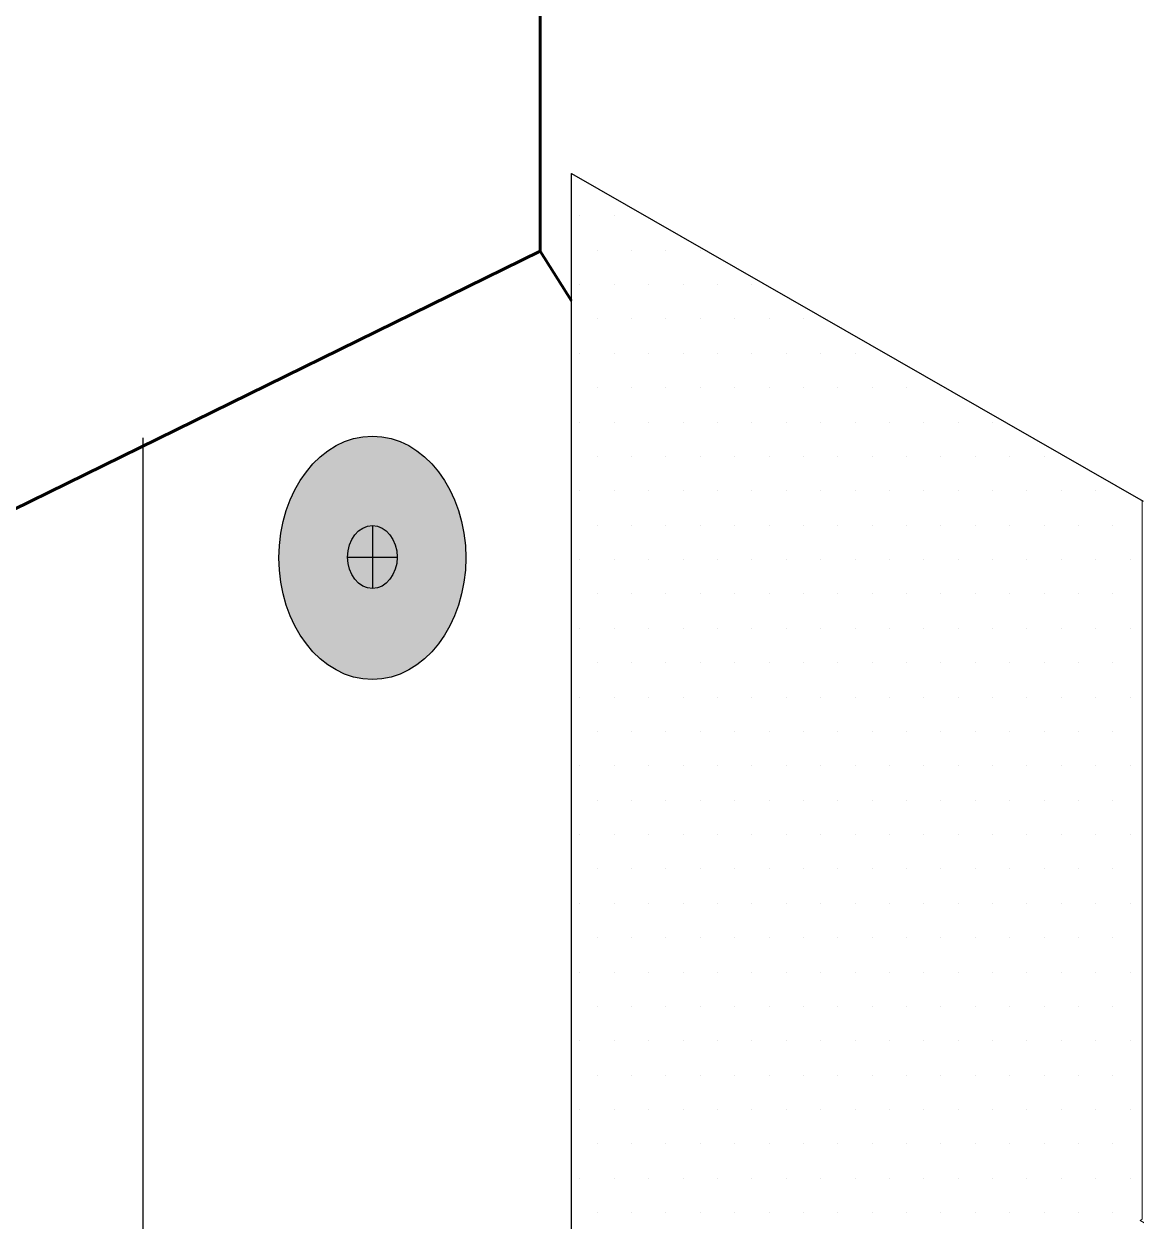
# Model space of a CAD drawing. Extents: x -1337 to 5791, y -3809 to 1769.
# Drawn here: x 628.83 to 672.48, y 1156.31 to 1203.33 of the extents above; entities that cross this region are included whole.
import ezdxf

# ---------------------------------------------------------------- set-up
doc = ezdxf.new("R2010")
doc.units = 0
doc.header["$MEASUREMENT"] = 0
for name, color, linetype, lineweight in [('.ATI-HATCH', 7, 'Continuous', 0), ('G-ANNO-TTLB', 7, 'Continuous', 0), ('TYVEK', 7, 'Continuous', 0), ('WALL SCRATCH', 7, 'Continuous', 0)]:
    doc.layers.add(name, color=color, linetype=linetype, lineweight=lineweight)

# ---------------------------------------------------------------- blocks, each defined once
blk = doc.blocks.new('Block_88')
at = {"layer": '.ATI-HATCH'}
blk.add_open_spline([(699.603, 1114.952), (699.603, 1114.952), (728.372, 1098.309), (728.372, 1098.309), (728.372, 1098.309), (754.437, 1083.231), (754.437, 1083.231), (763.042, 1078.253), (774.053, 1081.193), (779.031, 1089.798), (780.616, 1092.538), (781.45, 1095.647), (781.45, 1098.812), (781.45, 1098.812), (781.45, 1132.236), (781.45, 1132.236), (781.45, 1132.236), (755.39, 1147.158), (755.39, 1147.158), (755.39, 1147.158), (755.39, 1147.146), (755.39, 1147.146), (755.39, 1147.146), (755.39, 1108.468), (755.39, 1108.468), (755.39, 1108.468), (728.372, 1124.097), (728.372, 1124.097), (728.372, 1124.097), (672.633, 1156.342), (672.633, 1156.342), (672.633, 1156.342), (672.719, 1156.39), (672.719, 1156.39), (672.719, 1156.39), (672.719, 1184.608), (672.719, 1184.608), (672.719, 1184.608), (650.324, 1197.447), (650.324, 1197.447), (650.324, 1197.447), (650.324, 1153.841), (650.324, 1153.841), (650.324, 1147.416), (653.749, 1141.478), (659.311, 1138.26), (659.311, 1138.26), (699.603, 1114.952), (699.603, 1114.952)], degree=3, knots=[0, 0, 0, 0, 1, 1, 1, 2, 2, 2, 3, 3, 3, 4, 4, 4, 5, 5, 5, 6, 6, 6, 7, 7, 7, 8, 8, 8, 9, 9, 9, 10, 10, 10, 11, 11, 11, 12, 12, 12, 13, 13, 13, 14, 14, 14, 15, 15, 15, 16, 16, 16, 16], dxfattribs=at)
at = {"layer": '.ATI-HATCH', "color": 8, "lineweight": 0, "true_color": 0x808080}
for points in [[(650.645, 1195.793), (650.645, 1195.793), (650.645, 1195.793), (650.645, 1195.793)], [(651.995, 1195.793), (651.995, 1195.793), (651.995, 1195.793), (651.995, 1195.793)], [(651.32, 1194.443), (651.32, 1194.443), (651.32, 1194.443), (651.32, 1194.443)], [(652.67, 1194.443), (652.67, 1194.443), (652.67, 1194.443), (652.67, 1194.443)], [(654.02, 1194.443), (654.02, 1194.443), (654.02, 1194.443), (654.02, 1194.443)], [(655.37, 1194.443), (655.37, 1194.443), (655.37, 1194.443), (655.37, 1194.443)], [(650.645, 1193.093), (650.645, 1193.093), (650.645, 1193.093), (650.645, 1193.093)], [(651.995, 1193.093), (651.995, 1193.093), (651.995, 1193.093), (651.995, 1193.093)], [(653.345, 1193.093), (653.345, 1193.093), (653.345, 1193.093), (653.345, 1193.093)], [(654.695, 1193.093), (654.695, 1193.093), (654.695, 1193.093), (654.695, 1193.093)], [(656.045, 1193.093), (656.045, 1193.093), (656.045, 1193.093), (656.045, 1193.093)], [(657.395, 1193.093), (657.395, 1193.093), (657.395, 1193.093), (657.395, 1193.093)], [(651.32, 1191.743), (651.32, 1191.743), (651.32, 1191.743), (651.32, 1191.743)], [(652.67, 1191.743), (652.67, 1191.743), (652.67, 1191.743), (652.67, 1191.743)], [(654.02, 1191.743), (654.02, 1191.743), (654.02, 1191.743), (654.02, 1191.743)], [(655.37, 1191.743), (655.37, 1191.743), (655.37, 1191.743), (655.37, 1191.743)], [(656.72, 1191.743), (656.72, 1191.743), (656.72, 1191.743), (656.72, 1191.743)], [(658.07, 1191.743), (658.07, 1191.743), (658.07, 1191.743), (658.07, 1191.743)], [(659.42, 1191.743), (659.42, 1191.743), (659.42, 1191.743), (659.42, 1191.743)], [(650.645, 1190.393), (650.645, 1190.393), (650.645, 1190.393), (650.645, 1190.393)], [(651.995, 1190.393), (651.995, 1190.393), (651.995, 1190.393), (651.995, 1190.393)], [(653.345, 1190.393), (653.345, 1190.393), (653.345, 1190.393), (653.345, 1190.393)], [(654.695, 1190.393), (654.695, 1190.393), (654.695, 1190.393), (654.695, 1190.393)], [(656.045, 1190.393), (656.045, 1190.393), (656.045, 1190.393), (656.045, 1190.393)], [(657.395, 1190.393), (657.395, 1190.393), (657.395, 1190.393), (657.395, 1190.393)], [(658.745, 1190.393), (658.745, 1190.393), (658.745, 1190.393), (658.745, 1190.393)], [(660.095, 1190.393), (660.095, 1190.393), (660.095, 1190.393), (660.095, 1190.393)], [(661.445, 1190.393), (661.445, 1190.393), (661.445, 1190.393), (661.445, 1190.393)], [(651.32, 1189.043), (651.32, 1189.043), (651.32, 1189.043), (651.32, 1189.043)], [(652.67, 1189.043), (652.67, 1189.043), (652.67, 1189.043), (652.67, 1189.043)], [(654.02, 1189.043), (654.02, 1189.043), (654.02, 1189.043), (654.02, 1189.043)], [(655.37, 1189.043), (655.37, 1189.043), (655.37, 1189.043), (655.37, 1189.043)], [(656.72, 1189.043), (656.72, 1189.043), (656.72, 1189.043), (656.72, 1189.043)], [(658.07, 1189.043), (658.07, 1189.043), (658.07, 1189.043), (658.07, 1189.043)], [(659.42, 1189.043), (659.42, 1189.043), (659.42, 1189.043), (659.42, 1189.043)], [(660.77, 1189.043), (660.77, 1189.043), (660.77, 1189.043), (660.77, 1189.043)], [(662.12, 1189.043), (662.12, 1189.043), (662.12, 1189.043), (662.12, 1189.043)], [(663.47, 1189.043), (663.47, 1189.043), (663.47, 1189.043), (663.47, 1189.043)], [(664.82, 1189.043), (664.82, 1189.043), (664.82, 1189.043), (664.82, 1189.043)], [(650.645, 1187.693), (650.645, 1187.693), (650.645, 1187.693), (650.645, 1187.693)], [(651.995, 1187.693), (651.995, 1187.693), (651.995, 1187.693), (651.995, 1187.693)], [(653.345, 1187.693), (653.345, 1187.693), (653.345, 1187.693), (653.345, 1187.693)], [(654.695, 1187.693), (654.695, 1187.693), (654.695, 1187.693), (654.695, 1187.693)], [(656.045, 1187.693), (656.045, 1187.693), (656.045, 1187.693), (656.045, 1187.693)], [(657.395, 1187.693), (657.395, 1187.693), (657.395, 1187.693), (657.395, 1187.693)], [(658.745, 1187.693), (658.745, 1187.693), (658.745, 1187.693), (658.745, 1187.693)], [(660.095, 1187.693), (660.095, 1187.693), (660.095, 1187.693), (660.095, 1187.693)], [(661.445, 1187.693), (661.445, 1187.693), (661.445, 1187.693), (661.445, 1187.693)], [(662.795, 1187.693), (662.795, 1187.693), (662.795, 1187.693), (662.795, 1187.693)], [(664.145, 1187.693), (664.145, 1187.693), (664.145, 1187.693), (664.145, 1187.693)], [(665.495, 1187.693), (665.495, 1187.693), (665.495, 1187.693), (665.495, 1187.693)], [(666.845, 1187.693), (666.845, 1187.693), (666.845, 1187.693), (666.845, 1187.693)], [(651.32, 1186.343), (651.32, 1186.343), (651.32, 1186.343), (651.32, 1186.343)], [(652.67, 1186.343), (652.67, 1186.343), (652.67, 1186.343), (652.67, 1186.343)], [(654.02, 1186.343), (654.02, 1186.343), (654.02, 1186.343), (654.02, 1186.343)], [(655.37, 1186.343), (655.37, 1186.343), (655.37, 1186.343), (655.37, 1186.343)], [(656.72, 1186.343), (656.72, 1186.343), (656.72, 1186.343), (656.72, 1186.343)], [(658.07, 1186.343), (658.07, 1186.343), (658.07, 1186.343), (658.07, 1186.343)], [(659.42, 1186.343), (659.42, 1186.343), (659.42, 1186.343), (659.42, 1186.343)], [(660.77, 1186.343), (660.77, 1186.343), (660.77, 1186.343), (660.77, 1186.343)], [(662.12, 1186.343), (662.12, 1186.343), (662.12, 1186.343), (662.12, 1186.343)], [(663.47, 1186.343), (663.47, 1186.343), (663.47, 1186.343), (663.47, 1186.343)], [(664.82, 1186.343), (664.82, 1186.343), (664.82, 1186.343), (664.82, 1186.343)], [(666.17, 1186.343), (666.17, 1186.343), (666.17, 1186.343), (666.17, 1186.343)], [(667.52, 1186.343), (667.52, 1186.343), (667.52, 1186.343), (667.52, 1186.343)], [(668.87, 1186.343), (668.87, 1186.343), (668.87, 1186.343), (668.87, 1186.343)], [(650.645, 1184.993), (650.645, 1184.993), (650.645, 1184.993), (650.645, 1184.993)], [(651.995, 1184.993), (651.995, 1184.993), (651.995, 1184.993), (651.995, 1184.993)], [(653.345, 1184.993), (653.345, 1184.993), (653.345, 1184.993), (653.345, 1184.993)], [(654.695, 1184.993), (654.695, 1184.993), (654.695, 1184.993), (654.695, 1184.993)], [(656.045, 1184.993), (656.045, 1184.993), (656.045, 1184.993), (656.045, 1184.993)], [(657.395, 1184.993), (657.395, 1184.993), (657.395, 1184.993), (657.395, 1184.993)], [(658.745, 1184.993), (658.745, 1184.993), (658.745, 1184.993), (658.745, 1184.993)], [(660.095, 1184.993), (660.095, 1184.993), (660.095, 1184.993), (660.095, 1184.993)], [(661.445, 1184.993), (661.445, 1184.993), (661.445, 1184.993), (661.445, 1184.993)], [(662.795, 1184.993), (662.795, 1184.993), (662.795, 1184.993), (662.795, 1184.993)], [(664.145, 1184.993), (664.145, 1184.993), (664.145, 1184.993), (664.145, 1184.993)], [(665.495, 1184.993), (665.495, 1184.993), (665.495, 1184.993), (665.495, 1184.993)], [(666.845, 1184.993), (666.845, 1184.993), (666.845, 1184.993), (666.845, 1184.993)], [(668.195, 1184.993), (668.195, 1184.993), (668.195, 1184.993), (668.195, 1184.993)], [(669.545, 1184.993), (669.545, 1184.993), (669.545, 1184.993), (669.545, 1184.993)], [(670.895, 1184.993), (670.895, 1184.993), (670.895, 1184.993), (670.895, 1184.993)], [(651.32, 1183.643), (651.32, 1183.643), (651.32, 1183.643), (651.32, 1183.643)], [(652.67, 1183.643), (652.67, 1183.643), (652.67, 1183.643), (652.67, 1183.643)], [(654.02, 1183.643), (654.02, 1183.643), (654.02, 1183.643), (654.02, 1183.643)], [(655.37, 1183.643), (655.37, 1183.643), (655.37, 1183.643), (655.37, 1183.643)], [(656.72, 1183.643), (656.72, 1183.643), (656.72, 1183.643), (656.72, 1183.643)], [(658.07, 1183.643), (658.07, 1183.643), (658.07, 1183.643), (658.07, 1183.643)], [(659.42, 1183.643), (659.42, 1183.643), (659.42, 1183.643), (659.42, 1183.643)], [(660.77, 1183.643), (660.77, 1183.643), (660.77, 1183.643), (660.77, 1183.643)], [(662.12, 1183.643), (662.12, 1183.643), (662.12, 1183.643), (662.12, 1183.643)], [(663.47, 1183.643), (663.47, 1183.643), (663.47, 1183.643), (663.47, 1183.643)], [(664.82, 1183.643), (664.82, 1183.643), (664.82, 1183.643), (664.82, 1183.643)], [(666.17, 1183.643), (666.17, 1183.643), (666.17, 1183.643), (666.17, 1183.643)], [(667.52, 1183.643), (667.52, 1183.643), (667.52, 1183.643), (667.52, 1183.643)], [(668.87, 1183.643), (668.87, 1183.643), (668.87, 1183.643), (668.87, 1183.643)], [(670.22, 1183.643), (670.22, 1183.643), (670.22, 1183.643), (670.22, 1183.643)], [(671.57, 1183.643), (671.57, 1183.643), (671.57, 1183.643), (671.57, 1183.643)], [(650.645, 1182.293), (650.645, 1182.293), (650.645, 1182.293), (650.645, 1182.293)], [(651.995, 1182.293), (651.995, 1182.293), (651.995, 1182.293), (651.995, 1182.293)], [(653.345, 1182.293), (653.345, 1182.293), (653.345, 1182.293), (653.345, 1182.293)], [(654.695, 1182.293), (654.695, 1182.293), (654.695, 1182.293), (654.695, 1182.293)], [(656.045, 1182.293), (656.045, 1182.293), (656.045, 1182.293), (656.045, 1182.293)], [(657.395, 1182.293), (657.395, 1182.293), (657.395, 1182.293), (657.395, 1182.293)], [(658.745, 1182.293), (658.745, 1182.293), (658.745, 1182.293), (658.745, 1182.293)], [(660.095, 1182.293), (660.095, 1182.293), (660.095, 1182.293), (660.095, 1182.293)], [(661.445, 1182.293), (661.445, 1182.293), (661.445, 1182.293), (661.445, 1182.293)], [(662.795, 1182.293), (662.795, 1182.293), (662.795, 1182.293), (662.795, 1182.293)], [(664.145, 1182.293), (664.145, 1182.293), (664.145, 1182.293), (664.145, 1182.293)], [(665.495, 1182.293), (665.495, 1182.293), (665.495, 1182.293), (665.495, 1182.293)], [(666.845, 1182.293), (666.845, 1182.293), (666.845, 1182.293), (666.845, 1182.293)], [(668.195, 1182.293), (668.195, 1182.293), (668.195, 1182.293), (668.195, 1182.293)], [(669.545, 1182.293), (669.545, 1182.293), (669.545, 1182.293), (669.545, 1182.293)], [(670.895, 1182.293), (670.895, 1182.293), (670.895, 1182.293), (670.895, 1182.293)], [(672.245, 1182.293), (672.245, 1182.293), (672.245, 1182.293), (672.245, 1182.293)], [(651.32, 1180.943), (651.32, 1180.943), (651.32, 1180.943), (651.32, 1180.943)], [(652.67, 1180.943), (652.67, 1180.943), (652.67, 1180.943), (652.67, 1180.943)], [(654.02, 1180.943), (654.02, 1180.943), (654.02, 1180.943), (654.02, 1180.943)], [(655.37, 1180.943), (655.37, 1180.943), (655.37, 1180.943), (655.37, 1180.943)], [(656.72, 1180.943), (656.72, 1180.943), (656.72, 1180.943), (656.72, 1180.943)], [(658.07, 1180.943), (658.07, 1180.943), (658.07, 1180.943), (658.07, 1180.943)], [(659.42, 1180.943), (659.42, 1180.943), (659.42, 1180.943), (659.42, 1180.943)], [(660.77, 1180.943), (660.77, 1180.943), (660.77, 1180.943), (660.77, 1180.943)], [(662.12, 1180.943), (662.12, 1180.943), (662.12, 1180.943), (662.12, 1180.943)], [(663.47, 1180.943), (663.47, 1180.943), (663.47, 1180.943), (663.47, 1180.943)], [(664.82, 1180.943), (664.82, 1180.943), (664.82, 1180.943), (664.82, 1180.943)], [(666.17, 1180.943), (666.17, 1180.943), (666.17, 1180.943), (666.17, 1180.943)], [(667.52, 1180.943), (667.52, 1180.943), (667.52, 1180.943), (667.52, 1180.943)], [(668.87, 1180.943), (668.87, 1180.943), (668.87, 1180.943), (668.87, 1180.943)], [(670.22, 1180.943), (670.22, 1180.943), (670.22, 1180.943), (670.22, 1180.943)], [(671.57, 1180.943), (671.57, 1180.943), (671.57, 1180.943), (671.57, 1180.943)], [(650.645, 1179.593), (650.645, 1179.593), (650.645, 1179.593), (650.645, 1179.593)], [(651.995, 1179.593), (651.995, 1179.593), (651.995, 1179.593), (651.995, 1179.593)], [(653.345, 1179.593), (653.345, 1179.593), (653.345, 1179.593), (653.345, 1179.593)], [(654.695, 1179.593), (654.695, 1179.593), (654.695, 1179.593), (654.695, 1179.593)], [(656.045, 1179.593), (656.045, 1179.593), (656.045, 1179.593), (656.045, 1179.593)], [(657.395, 1179.593), (657.395, 1179.593), (657.395, 1179.593), (657.395, 1179.593)], [(658.745, 1179.593), (658.745, 1179.593), (658.745, 1179.593), (658.745, 1179.593)], [(660.095, 1179.593), (660.095, 1179.593), (660.095, 1179.593), (660.095, 1179.593)], [(661.445, 1179.593), (661.445, 1179.593), (661.445, 1179.593), (661.445, 1179.593)], [(662.795, 1179.593), (662.795, 1179.593), (662.795, 1179.593), (662.795, 1179.593)], [(664.145, 1179.593), (664.145, 1179.593), (664.145, 1179.593), (664.145, 1179.593)], [(665.495, 1179.593), (665.495, 1179.593), (665.495, 1179.593), (665.495, 1179.593)], [(666.845, 1179.593), (666.845, 1179.593), (666.845, 1179.593), (666.845, 1179.593)], [(668.195, 1179.593), (668.195, 1179.593), (668.195, 1179.593), (668.195, 1179.593)], [(669.545, 1179.593), (669.545, 1179.593), (669.545, 1179.593), (669.545, 1179.593)], [(670.895, 1179.593), (670.895, 1179.593), (670.895, 1179.593), (670.895, 1179.593)], [(672.245, 1179.593), (672.245, 1179.593), (672.245, 1179.593), (672.245, 1179.593)], [(651.32, 1178.243), (651.32, 1178.243), (651.32, 1178.243), (651.32, 1178.243)], [(652.67, 1178.243), (652.67, 1178.243), (652.67, 1178.243), (652.67, 1178.243)], [(654.02, 1178.243), (654.02, 1178.243), (654.02, 1178.243), (654.02, 1178.243)], [(655.37, 1178.243), (655.37, 1178.243), (655.37, 1178.243), (655.37, 1178.243)], [(656.72, 1178.243), (656.72, 1178.243), (656.72, 1178.243), (656.72, 1178.243)], [(658.07, 1178.243), (658.07, 1178.243), (658.07, 1178.243), (658.07, 1178.243)], [(659.42, 1178.243), (659.42, 1178.243), (659.42, 1178.243), (659.42, 1178.243)], [(660.77, 1178.243), (660.77, 1178.243), (660.77, 1178.243), (660.77, 1178.243)], [(662.12, 1178.243), (662.12, 1178.243), (662.12, 1178.243), (662.12, 1178.243)], [(663.47, 1178.243), (663.47, 1178.243), (663.47, 1178.243), (663.47, 1178.243)], [(664.82, 1178.243), (664.82, 1178.243), (664.82, 1178.243), (664.82, 1178.243)], [(666.17, 1178.243), (666.17, 1178.243), (666.17, 1178.243), (666.17, 1178.243)], [(667.52, 1178.243), (667.52, 1178.243), (667.52, 1178.243), (667.52, 1178.243)], [(668.87, 1178.243), (668.87, 1178.243), (668.87, 1178.243), (668.87, 1178.243)], [(670.22, 1178.243), (670.22, 1178.243), (670.22, 1178.243), (670.22, 1178.243)], [(671.57, 1178.243), (671.57, 1178.243), (671.57, 1178.243), (671.57, 1178.243)], [(650.645, 1176.893), (650.645, 1176.893), (650.645, 1176.893), (650.645, 1176.893)], [(651.995, 1176.893), (651.995, 1176.893), (651.995, 1176.893), (651.995, 1176.893)], [(653.345, 1176.893), (653.345, 1176.893), (653.345, 1176.893), (653.345, 1176.893)], [(654.695, 1176.893), (654.695, 1176.893), (654.695, 1176.893), (654.695, 1176.893)], [(656.045, 1176.893), (656.045, 1176.893), (656.045, 1176.893), (656.045, 1176.893)], [(657.395, 1176.893), (657.395, 1176.893), (657.395, 1176.893), (657.395, 1176.893)], [(658.745, 1176.893), (658.745, 1176.893), (658.745, 1176.893), (658.745, 1176.893)], [(660.095, 1176.893), (660.095, 1176.893), (660.095, 1176.893), (660.095, 1176.893)], [(661.445, 1176.893), (661.445, 1176.893), (661.445, 1176.893), (661.445, 1176.893)], [(662.795, 1176.893), (662.795, 1176.893), (662.795, 1176.893), (662.795, 1176.893)], [(664.145, 1176.893), (664.145, 1176.893), (664.145, 1176.893), (664.145, 1176.893)], [(665.495, 1176.893), (665.495, 1176.893), (665.495, 1176.893), (665.495, 1176.893)], [(666.845, 1176.893), (666.845, 1176.893), (666.845, 1176.893), (666.845, 1176.893)], [(668.195, 1176.893), (668.195, 1176.893), (668.195, 1176.893), (668.195, 1176.893)], [(669.545, 1176.893), (669.545, 1176.893), (669.545, 1176.893), (669.545, 1176.893)], [(670.895, 1176.893), (670.895, 1176.893), (670.895, 1176.893), (670.895, 1176.893)], [(672.245, 1176.893), (672.245, 1176.893), (672.245, 1176.893), (672.245, 1176.893)], [(651.32, 1175.543), (651.32, 1175.543), (651.32, 1175.543), (651.32, 1175.543)], [(652.67, 1175.543), (652.67, 1175.543), (652.67, 1175.543), (652.67, 1175.543)], [(654.02, 1175.543), (654.02, 1175.543), (654.02, 1175.543), (654.02, 1175.543)], [(655.37, 1175.543), (655.37, 1175.543), (655.37, 1175.543), (655.37, 1175.543)], [(656.72, 1175.543), (656.72, 1175.543), (656.72, 1175.543), (656.72, 1175.543)], [(658.07, 1175.543), (658.07, 1175.543), (658.07, 1175.543), (658.07, 1175.543)], [(659.42, 1175.543), (659.42, 1175.543), (659.42, 1175.543), (659.42, 1175.543)], [(660.77, 1175.543), (660.77, 1175.543), (660.77, 1175.543), (660.77, 1175.543)], [(662.12, 1175.543), (662.12, 1175.543), (662.12, 1175.543), (662.12, 1175.543)], [(663.47, 1175.543), (663.47, 1175.543), (663.47, 1175.543), (663.47, 1175.543)], [(664.82, 1175.543), (664.82, 1175.543), (664.82, 1175.543), (664.82, 1175.543)], [(666.17, 1175.543), (666.17, 1175.543), (666.17, 1175.543), (666.17, 1175.543)], [(667.52, 1175.543), (667.52, 1175.543), (667.52, 1175.543), (667.52, 1175.543)], [(668.87, 1175.543), (668.87, 1175.543), (668.87, 1175.543), (668.87, 1175.543)], [(670.22, 1175.543), (670.22, 1175.543), (670.22, 1175.543), (670.22, 1175.543)], [(671.57, 1175.543), (671.57, 1175.543), (671.57, 1175.543), (671.57, 1175.543)], [(650.645, 1174.193), (650.645, 1174.193), (650.645, 1174.193), (650.645, 1174.193)], [(651.995, 1174.193), (651.995, 1174.193), (651.995, 1174.193), (651.995, 1174.193)], [(653.345, 1174.193), (653.345, 1174.193), (653.345, 1174.193), (653.345, 1174.193)], [(654.695, 1174.193), (654.695, 1174.193), (654.695, 1174.193), (654.695, 1174.193)], [(656.045, 1174.193), (656.045, 1174.193), (656.045, 1174.193), (656.045, 1174.193)], [(657.395, 1174.193), (657.395, 1174.193), (657.395, 1174.193), (657.395, 1174.193)], [(658.745, 1174.193), (658.745, 1174.193), (658.745, 1174.193), (658.745, 1174.193)], [(660.095, 1174.193), (660.095, 1174.193), (660.095, 1174.193), (660.095, 1174.193)], [(661.445, 1174.193), (661.445, 1174.193), (661.445, 1174.193), (661.445, 1174.193)], [(662.795, 1174.193), (662.795, 1174.193), (662.795, 1174.193), (662.795, 1174.193)], [(664.145, 1174.193), (664.145, 1174.193), (664.145, 1174.193), (664.145, 1174.193)], [(665.495, 1174.193), (665.495, 1174.193), (665.495, 1174.193), (665.495, 1174.193)], [(666.845, 1174.193), (666.845, 1174.193), (666.845, 1174.193), (666.845, 1174.193)], [(668.195, 1174.193), (668.195, 1174.193), (668.195, 1174.193), (668.195, 1174.193)], [(669.545, 1174.193), (669.545, 1174.193), (669.545, 1174.193), (669.545, 1174.193)], [(670.895, 1174.193), (670.895, 1174.193), (670.895, 1174.193), (670.895, 1174.193)], [(672.245, 1174.193), (672.245, 1174.193), (672.245, 1174.193), (672.245, 1174.193)], [(651.32, 1172.843), (651.32, 1172.843), (651.32, 1172.843), (651.32, 1172.843)], [(652.67, 1172.843), (652.67, 1172.843), (652.67, 1172.843), (652.67, 1172.843)], [(654.02, 1172.843), (654.02, 1172.843), (654.02, 1172.843), (654.02, 1172.843)], [(655.37, 1172.843), (655.37, 1172.843), (655.37, 1172.843), (655.37, 1172.843)], [(656.72, 1172.843), (656.72, 1172.843), (656.72, 1172.843), (656.72, 1172.843)], [(658.07, 1172.843), (658.07, 1172.843), (658.07, 1172.843), (658.07, 1172.843)], [(659.42, 1172.843), (659.42, 1172.843), (659.42, 1172.843), (659.42, 1172.843)], [(660.77, 1172.843), (660.77, 1172.843), (660.77, 1172.843), (660.77, 1172.843)], [(662.12, 1172.843), (662.12, 1172.843), (662.12, 1172.843), (662.12, 1172.843)], [(663.47, 1172.843), (663.47, 1172.843), (663.47, 1172.843), (663.47, 1172.843)], [(664.82, 1172.843), (664.82, 1172.843), (664.82, 1172.843), (664.82, 1172.843)], [(666.17, 1172.843), (666.17, 1172.843), (666.17, 1172.843), (666.17, 1172.843)], [(667.52, 1172.843), (667.52, 1172.843), (667.52, 1172.843), (667.52, 1172.843)], [(668.87, 1172.843), (668.87, 1172.843), (668.87, 1172.843), (668.87, 1172.843)], [(670.22, 1172.843), (670.22, 1172.843), (670.22, 1172.843), (670.22, 1172.843)], [(671.57, 1172.843), (671.57, 1172.843), (671.57, 1172.843), (671.57, 1172.843)], [(650.645, 1171.493), (650.645, 1171.493), (650.645, 1171.493), (650.645, 1171.493)], [(651.995, 1171.493), (651.995, 1171.493), (651.995, 1171.493), (651.995, 1171.493)], [(653.345, 1171.493), (653.345, 1171.493), (653.345, 1171.493), (653.345, 1171.493)], [(654.695, 1171.493), (654.695, 1171.493), (654.695, 1171.493), (654.695, 1171.493)], [(656.045, 1171.493), (656.045, 1171.493), (656.045, 1171.493), (656.045, 1171.493)], [(657.395, 1171.493), (657.395, 1171.493), (657.395, 1171.493), (657.395, 1171.493)], [(658.745, 1171.493), (658.745, 1171.493), (658.745, 1171.493), (658.745, 1171.493)], [(660.095, 1171.493), (660.095, 1171.493), (660.095, 1171.493), (660.095, 1171.493)], [(661.445, 1171.493), (661.445, 1171.493), (661.445, 1171.493), (661.445, 1171.493)], [(662.795, 1171.493), (662.795, 1171.493), (662.795, 1171.493), (662.795, 1171.493)], [(664.145, 1171.493), (664.145, 1171.493), (664.145, 1171.493), (664.145, 1171.493)], [(665.495, 1171.493), (665.495, 1171.493), (665.495, 1171.493), (665.495, 1171.493)], [(666.845, 1171.493), (666.845, 1171.493), (666.845, 1171.493), (666.845, 1171.493)], [(668.195, 1171.493), (668.195, 1171.493), (668.195, 1171.493), (668.195, 1171.493)], [(669.545, 1171.493), (669.545, 1171.493), (669.545, 1171.493), (669.545, 1171.493)], [(670.895, 1171.493), (670.895, 1171.493), (670.895, 1171.493), (670.895, 1171.493)], [(672.245, 1171.493), (672.245, 1171.493), (672.245, 1171.493), (672.245, 1171.493)], [(651.32, 1170.143), (651.32, 1170.143), (651.32, 1170.143), (651.32, 1170.143)], [(652.67, 1170.143), (652.67, 1170.143), (652.67, 1170.143), (652.67, 1170.143)], [(654.02, 1170.143), (654.02, 1170.143), (654.02, 1170.143), (654.02, 1170.143)], [(655.37, 1170.143), (655.37, 1170.143), (655.37, 1170.143), (655.37, 1170.143)], [(656.72, 1170.143), (656.72, 1170.143), (656.72, 1170.143), (656.72, 1170.143)], [(658.07, 1170.143), (658.07, 1170.143), (658.07, 1170.143), (658.07, 1170.143)], [(659.42, 1170.143), (659.42, 1170.143), (659.42, 1170.143), (659.42, 1170.143)], [(660.77, 1170.143), (660.77, 1170.143), (660.77, 1170.143), (660.77, 1170.143)], [(662.12, 1170.143), (662.12, 1170.143), (662.12, 1170.143), (662.12, 1170.143)], [(663.47, 1170.143), (663.47, 1170.143), (663.47, 1170.143), (663.47, 1170.143)], [(664.82, 1170.143), (664.82, 1170.143), (664.82, 1170.143), (664.82, 1170.143)], [(666.17, 1170.143), (666.17, 1170.143), (666.17, 1170.143), (666.17, 1170.143)], [(667.52, 1170.143), (667.52, 1170.143), (667.52, 1170.143), (667.52, 1170.143)], [(668.87, 1170.143), (668.87, 1170.143), (668.87, 1170.143), (668.87, 1170.143)], [(670.22, 1170.143), (670.22, 1170.143), (670.22, 1170.143), (670.22, 1170.143)], [(671.57, 1170.143), (671.57, 1170.143), (671.57, 1170.143), (671.57, 1170.143)], [(650.645, 1168.793), (650.645, 1168.793), (650.645, 1168.793), (650.645, 1168.793)], [(651.995, 1168.793), (651.995, 1168.793), (651.995, 1168.793), (651.995, 1168.793)], [(653.345, 1168.793), (653.345, 1168.793), (653.345, 1168.793), (653.345, 1168.793)], [(654.695, 1168.793), (654.695, 1168.793), (654.695, 1168.793), (654.695, 1168.793)], [(656.045, 1168.793), (656.045, 1168.793), (656.045, 1168.793), (656.045, 1168.793)], [(657.395, 1168.793), (657.395, 1168.793), (657.395, 1168.793), (657.395, 1168.793)], [(658.745, 1168.793), (658.745, 1168.793), (658.745, 1168.793), (658.745, 1168.793)], [(660.095, 1168.793), (660.095, 1168.793), (660.095, 1168.793), (660.095, 1168.793)], [(661.445, 1168.793), (661.445, 1168.793), (661.445, 1168.793), (661.445, 1168.793)], [(662.795, 1168.793), (662.795, 1168.793), (662.795, 1168.793), (662.795, 1168.793)], [(664.145, 1168.793), (664.145, 1168.793), (664.145, 1168.793), (664.145, 1168.793)], [(665.495, 1168.793), (665.495, 1168.793), (665.495, 1168.793), (665.495, 1168.793)], [(666.845, 1168.793), (666.845, 1168.793), (666.845, 1168.793), (666.845, 1168.793)], [(668.195, 1168.793), (668.195, 1168.793), (668.195, 1168.793), (668.195, 1168.793)], [(669.545, 1168.793), (669.545, 1168.793), (669.545, 1168.793), (669.545, 1168.793)], [(670.895, 1168.793), (670.895, 1168.793), (670.895, 1168.793), (670.895, 1168.793)], [(672.245, 1168.793), (672.245, 1168.793), (672.245, 1168.793), (672.245, 1168.793)], [(651.32, 1167.443), (651.32, 1167.443), (651.32, 1167.443), (651.32, 1167.443)], [(652.67, 1167.443), (652.67, 1167.443), (652.67, 1167.443), (652.67, 1167.443)], [(654.02, 1167.443), (654.02, 1167.443), (654.02, 1167.443), (654.02, 1167.443)], [(655.37, 1167.443), (655.37, 1167.443), (655.37, 1167.443), (655.37, 1167.443)], [(656.72, 1167.443), (656.72, 1167.443), (656.72, 1167.443), (656.72, 1167.443)], [(658.07, 1167.443), (658.07, 1167.443), (658.07, 1167.443), (658.07, 1167.443)], [(659.42, 1167.443), (659.42, 1167.443), (659.42, 1167.443), (659.42, 1167.443)], [(660.77, 1167.443), (660.77, 1167.443), (660.77, 1167.443), (660.77, 1167.443)], [(662.12, 1167.443), (662.12, 1167.443), (662.12, 1167.443), (662.12, 1167.443)], [(663.47, 1167.443), (663.47, 1167.443), (663.47, 1167.443), (663.47, 1167.443)], [(664.82, 1167.443), (664.82, 1167.443), (664.82, 1167.443), (664.82, 1167.443)], [(666.17, 1167.443), (666.17, 1167.443), (666.17, 1167.443), (666.17, 1167.443)], [(667.52, 1167.443), (667.52, 1167.443), (667.52, 1167.443), (667.52, 1167.443)], [(668.87, 1167.443), (668.87, 1167.443), (668.87, 1167.443), (668.87, 1167.443)], [(670.22, 1167.443), (670.22, 1167.443), (670.22, 1167.443), (670.22, 1167.443)], [(671.57, 1167.443), (671.57, 1167.443), (671.57, 1167.443), (671.57, 1167.443)], [(650.645, 1166.093), (650.645, 1166.093), (650.645, 1166.093), (650.645, 1166.093)], [(651.995, 1166.093), (651.995, 1166.093), (651.995, 1166.093), (651.995, 1166.093)], [(653.345, 1166.093), (653.345, 1166.093), (653.345, 1166.093), (653.345, 1166.093)], [(654.695, 1166.093), (654.695, 1166.093), (654.695, 1166.093), (654.695, 1166.093)], [(656.045, 1166.093), (656.045, 1166.093), (656.045, 1166.093), (656.045, 1166.093)], [(657.395, 1166.093), (657.395, 1166.093), (657.395, 1166.093), (657.395, 1166.093)], [(658.745, 1166.093), (658.745, 1166.093), (658.745, 1166.093), (658.745, 1166.093)], [(660.095, 1166.093), (660.095, 1166.093), (660.095, 1166.093), (660.095, 1166.093)], [(661.445, 1166.093), (661.445, 1166.093), (661.445, 1166.093), (661.445, 1166.093)], [(662.795, 1166.093), (662.795, 1166.093), (662.795, 1166.093), (662.795, 1166.093)], [(664.145, 1166.093), (664.145, 1166.093), (664.145, 1166.093), (664.145, 1166.093)], [(665.495, 1166.093), (665.495, 1166.093), (665.495, 1166.093), (665.495, 1166.093)], [(666.845, 1166.093), (666.845, 1166.093), (666.845, 1166.093), (666.845, 1166.093)], [(668.195, 1166.093), (668.195, 1166.093), (668.195, 1166.093), (668.195, 1166.093)], [(669.545, 1166.093), (669.545, 1166.093), (669.545, 1166.093), (669.545, 1166.093)], [(670.895, 1166.093), (670.895, 1166.093), (670.895, 1166.093), (670.895, 1166.093)], [(672.245, 1166.093), (672.245, 1166.093), (672.245, 1166.093), (672.245, 1166.093)], [(651.32, 1164.743), (651.32, 1164.743), (651.32, 1164.743), (651.32, 1164.743)], [(652.67, 1164.743), (652.67, 1164.743), (652.67, 1164.743), (652.67, 1164.743)], [(654.02, 1164.743), (654.02, 1164.743), (654.02, 1164.743), (654.02, 1164.743)], [(655.37, 1164.743), (655.37, 1164.743), (655.37, 1164.743), (655.37, 1164.743)], [(656.72, 1164.743), (656.72, 1164.743), (656.72, 1164.743), (656.72, 1164.743)], [(658.07, 1164.743), (658.07, 1164.743), (658.07, 1164.743), (658.07, 1164.743)], [(659.42, 1164.743), (659.42, 1164.743), (659.42, 1164.743), (659.42, 1164.743)], [(660.77, 1164.743), (660.77, 1164.743), (660.77, 1164.743), (660.77, 1164.743)], [(662.12, 1164.743), (662.12, 1164.743), (662.12, 1164.743), (662.12, 1164.743)], [(663.47, 1164.743), (663.47, 1164.743), (663.47, 1164.743), (663.47, 1164.743)], [(664.82, 1164.743), (664.82, 1164.743), (664.82, 1164.743), (664.82, 1164.743)], [(666.17, 1164.743), (666.17, 1164.743), (666.17, 1164.743), (666.17, 1164.743)], [(667.52, 1164.743), (667.52, 1164.743), (667.52, 1164.743), (667.52, 1164.743)], [(668.87, 1164.743), (668.87, 1164.743), (668.87, 1164.743), (668.87, 1164.743)], [(670.22, 1164.743), (670.22, 1164.743), (670.22, 1164.743), (670.22, 1164.743)], [(671.57, 1164.743), (671.57, 1164.743), (671.57, 1164.743), (671.57, 1164.743)], [(650.645, 1163.393), (650.645, 1163.393), (650.645, 1163.393), (650.645, 1163.393)], [(651.995, 1163.393), (651.995, 1163.393), (651.995, 1163.393), (651.995, 1163.393)], [(653.345, 1163.393), (653.345, 1163.393), (653.345, 1163.393), (653.345, 1163.393)], [(654.695, 1163.393), (654.695, 1163.393), (654.695, 1163.393), (654.695, 1163.393)], [(656.045, 1163.393), (656.045, 1163.393), (656.045, 1163.393), (656.045, 1163.393)], [(657.395, 1163.393), (657.395, 1163.393), (657.395, 1163.393), (657.395, 1163.393)], [(658.745, 1163.393), (658.745, 1163.393), (658.745, 1163.393), (658.745, 1163.393)], [(660.095, 1163.393), (660.095, 1163.393), (660.095, 1163.393), (660.095, 1163.393)], [(661.445, 1163.393), (661.445, 1163.393), (661.445, 1163.393), (661.445, 1163.393)], [(662.795, 1163.393), (662.795, 1163.393), (662.795, 1163.393), (662.795, 1163.393)], [(664.145, 1163.393), (664.145, 1163.393), (664.145, 1163.393), (664.145, 1163.393)], [(665.495, 1163.393), (665.495, 1163.393), (665.495, 1163.393), (665.495, 1163.393)], [(666.845, 1163.393), (666.845, 1163.393), (666.845, 1163.393), (666.845, 1163.393)], [(668.195, 1163.393), (668.195, 1163.393), (668.195, 1163.393), (668.195, 1163.393)], [(669.545, 1163.393), (669.545, 1163.393), (669.545, 1163.393), (669.545, 1163.393)], [(670.895, 1163.393), (670.895, 1163.393), (670.895, 1163.393), (670.895, 1163.393)], [(672.245, 1163.393), (672.245, 1163.393), (672.245, 1163.393), (672.245, 1163.393)], [(651.32, 1162.043), (651.32, 1162.043), (651.32, 1162.043), (651.32, 1162.043)], [(652.67, 1162.043), (652.67, 1162.043), (652.67, 1162.043), (652.67, 1162.043)], [(654.02, 1162.043), (654.02, 1162.043), (654.02, 1162.043), (654.02, 1162.043)], [(655.37, 1162.043), (655.37, 1162.043), (655.37, 1162.043), (655.37, 1162.043)], [(656.72, 1162.043), (656.72, 1162.043), (656.72, 1162.043), (656.72, 1162.043)], [(658.07, 1162.043), (658.07, 1162.043), (658.07, 1162.043), (658.07, 1162.043)], [(659.42, 1162.043), (659.42, 1162.043), (659.42, 1162.043), (659.42, 1162.043)], [(660.77, 1162.043), (660.77, 1162.043), (660.77, 1162.043), (660.77, 1162.043)], [(662.12, 1162.043), (662.12, 1162.043), (662.12, 1162.043), (662.12, 1162.043)], [(663.47, 1162.043), (663.47, 1162.043), (663.47, 1162.043), (663.47, 1162.043)], [(664.82, 1162.043), (664.82, 1162.043), (664.82, 1162.043), (664.82, 1162.043)], [(666.17, 1162.043), (666.17, 1162.043), (666.17, 1162.043), (666.17, 1162.043)], [(667.52, 1162.043), (667.52, 1162.043), (667.52, 1162.043), (667.52, 1162.043)], [(668.87, 1162.043), (668.87, 1162.043), (668.87, 1162.043), (668.87, 1162.043)], [(670.22, 1162.043), (670.22, 1162.043), (670.22, 1162.043), (670.22, 1162.043)], [(671.57, 1162.043), (671.57, 1162.043), (671.57, 1162.043), (671.57, 1162.043)], [(650.645, 1160.693), (650.645, 1160.693), (650.645, 1160.693), (650.645, 1160.693)], [(651.995, 1160.693), (651.995, 1160.693), (651.995, 1160.693), (651.995, 1160.693)], [(653.345, 1160.693), (653.345, 1160.693), (653.345, 1160.693), (653.345, 1160.693)], [(654.695, 1160.693), (654.695, 1160.693), (654.695, 1160.693), (654.695, 1160.693)], [(656.045, 1160.693), (656.045, 1160.693), (656.045, 1160.693), (656.045, 1160.693)], [(657.395, 1160.693), (657.395, 1160.693), (657.395, 1160.693), (657.395, 1160.693)], [(658.745, 1160.693), (658.745, 1160.693), (658.745, 1160.693), (658.745, 1160.693)], [(660.095, 1160.693), (660.095, 1160.693), (660.095, 1160.693), (660.095, 1160.693)], [(661.445, 1160.693), (661.445, 1160.693), (661.445, 1160.693), (661.445, 1160.693)], [(662.795, 1160.693), (662.795, 1160.693), (662.795, 1160.693), (662.795, 1160.693)], [(664.145, 1160.693), (664.145, 1160.693), (664.145, 1160.693), (664.145, 1160.693)], [(665.495, 1160.693), (665.495, 1160.693), (665.495, 1160.693), (665.495, 1160.693)], [(666.845, 1160.693), (666.845, 1160.693), (666.845, 1160.693), (666.845, 1160.693)], [(668.195, 1160.693), (668.195, 1160.693), (668.195, 1160.693), (668.195, 1160.693)], [(669.545, 1160.693), (669.545, 1160.693), (669.545, 1160.693), (669.545, 1160.693)], [(670.895, 1160.693), (670.895, 1160.693), (670.895, 1160.693), (670.895, 1160.693)], [(672.245, 1160.693), (672.245, 1160.693), (672.245, 1160.693), (672.245, 1160.693)], [(651.32, 1159.343), (651.32, 1159.343), (651.32, 1159.343), (651.32, 1159.343)], [(652.67, 1159.343), (652.67, 1159.343), (652.67, 1159.343), (652.67, 1159.343)], [(654.02, 1159.343), (654.02, 1159.343), (654.02, 1159.343), (654.02, 1159.343)], [(655.37, 1159.343), (655.37, 1159.343), (655.37, 1159.343), (655.37, 1159.343)], [(656.72, 1159.343), (656.72, 1159.343), (656.72, 1159.343), (656.72, 1159.343)], [(658.07, 1159.343), (658.07, 1159.343), (658.07, 1159.343), (658.07, 1159.343)], [(659.42, 1159.343), (659.42, 1159.343), (659.42, 1159.343), (659.42, 1159.343)], [(660.77, 1159.343), (660.77, 1159.343), (660.77, 1159.343), (660.77, 1159.343)], [(662.12, 1159.343), (662.12, 1159.343), (662.12, 1159.343), (662.12, 1159.343)], [(663.47, 1159.343), (663.47, 1159.343), (663.47, 1159.343), (663.47, 1159.343)], [(664.82, 1159.343), (664.82, 1159.343), (664.82, 1159.343), (664.82, 1159.343)], [(666.17, 1159.343), (666.17, 1159.343), (666.17, 1159.343), (666.17, 1159.343)], [(667.52, 1159.343), (667.52, 1159.343), (667.52, 1159.343), (667.52, 1159.343)], [(668.87, 1159.343), (668.87, 1159.343), (668.87, 1159.343), (668.87, 1159.343)], [(670.22, 1159.343), (670.22, 1159.343), (670.22, 1159.343), (670.22, 1159.343)], [(671.57, 1159.343), (671.57, 1159.343), (671.57, 1159.343), (671.57, 1159.343)], [(650.645, 1157.993), (650.645, 1157.993), (650.645, 1157.993), (650.645, 1157.993)], [(651.995, 1157.993), (651.995, 1157.993), (651.995, 1157.993), (651.995, 1157.993)], [(653.345, 1157.993), (653.345, 1157.993), (653.345, 1157.993), (653.345, 1157.993)], [(654.695, 1157.993), (654.695, 1157.993), (654.695, 1157.993), (654.695, 1157.993)], [(656.045, 1157.993), (656.045, 1157.993), (656.045, 1157.993), (656.045, 1157.993)], [(657.395, 1157.993), (657.395, 1157.993), (657.395, 1157.993), (657.395, 1157.993)], [(658.745, 1157.993), (658.745, 1157.993), (658.745, 1157.993), (658.745, 1157.993)], [(660.095, 1157.993), (660.095, 1157.993), (660.095, 1157.993), (660.095, 1157.993)], [(661.445, 1157.993), (661.445, 1157.993), (661.445, 1157.993), (661.445, 1157.993)], [(662.795, 1157.993), (662.795, 1157.993), (662.795, 1157.993), (662.795, 1157.993)], [(664.145, 1157.993), (664.145, 1157.993), (664.145, 1157.993), (664.145, 1157.993)], [(665.495, 1157.993), (665.495, 1157.993), (665.495, 1157.993), (665.495, 1157.993)], [(666.845, 1157.993), (666.845, 1157.993), (666.845, 1157.993), (666.845, 1157.993)], [(668.195, 1157.993), (668.195, 1157.993), (668.195, 1157.993), (668.195, 1157.993)], [(669.545, 1157.993), (669.545, 1157.993), (669.545, 1157.993), (669.545, 1157.993)], [(670.895, 1157.993), (670.895, 1157.993), (670.895, 1157.993), (670.895, 1157.993)], [(672.245, 1157.993), (672.245, 1157.993), (672.245, 1157.993), (672.245, 1157.993)], [(651.32, 1156.643), (651.32, 1156.643), (651.32, 1156.643), (651.32, 1156.643)], [(652.67, 1156.643), (652.67, 1156.643), (652.67, 1156.643), (652.67, 1156.643)], [(654.02, 1156.643), (654.02, 1156.643), (654.02, 1156.643), (654.02, 1156.643)], [(655.37, 1156.643), (655.37, 1156.643), (655.37, 1156.643), (655.37, 1156.643)], [(656.72, 1156.643), (656.72, 1156.643), (656.72, 1156.643), (656.72, 1156.643)], [(658.07, 1156.643), (658.07, 1156.643), (658.07, 1156.643), (658.07, 1156.643)], [(659.42, 1156.643), (659.42, 1156.643), (659.42, 1156.643), (659.42, 1156.643)], [(660.77, 1156.643), (660.77, 1156.643), (660.77, 1156.643), (660.77, 1156.643)], [(662.12, 1156.643), (662.12, 1156.643), (662.12, 1156.643), (662.12, 1156.643)], [(663.47, 1156.643), (663.47, 1156.643), (663.47, 1156.643), (663.47, 1156.643)], [(664.82, 1156.643), (664.82, 1156.643), (664.82, 1156.643), (664.82, 1156.643)], [(666.17, 1156.643), (666.17, 1156.643), (666.17, 1156.643), (666.17, 1156.643)], [(667.52, 1156.643), (667.52, 1156.643), (667.52, 1156.643), (667.52, 1156.643)], [(668.87, 1156.643), (668.87, 1156.643), (668.87, 1156.643), (668.87, 1156.643)], [(670.22, 1156.643), (670.22, 1156.643), (670.22, 1156.643), (670.22, 1156.643)], [(671.57, 1156.643), (671.57, 1156.643), (671.57, 1156.643), (671.57, 1156.643)]]:
    blk.add_open_spline(points, degree=3, dxfattribs=at)
blk = doc.blocks.new('Block_168')
at = {"layer": 'WALL SCRATCH', "true_color": 0x003b71, "transparency": 33554687}
h = blk.add_hatch(color=156, dxfattribs=at)
h.dxf.hatch_style = 2
edge = h.paths.add_edge_path()
edge.add_ellipse((642.503, 1182.361), major_axis=(0, 4.781), ratio=0.766948, start_angle=0, end_angle=360)
at = {"layer": 'WALL SCRATCH', "color": 18, "lineweight": 25, "true_color": 0x080808}
for p, q in [((642.503, 1183.624), (642.503, 1181.156)), ((641.53, 1182.39), (643.476, 1182.39))]:
    blk.add_line(p, q, dxfattribs=at)
at = {"layer": 'WALL SCRATCH', "color": 8, "lineweight": 25, "true_color": 0x808080}
blk.add_lwpolyline([(641.991, 1177.249)], dxfattribs=at)
at = {"layer": 'WALL SCRATCH', "color": 18, "lineweight": 25, "true_color": 0x000000}
blk.add_ellipse((642.503, 1182.361), major_axis=(0, 4.781), ratio=0.766948, dxfattribs=at)
at = {"layer": 'WALL SCRATCH', "color": 18, "lineweight": 25, "true_color": 0x080808}
blk.add_ellipse((642.503, 1182.39), major_axis=(0, 1.234), ratio=0.788846, dxfattribs=at)
blk = doc.blocks.new('Block_166')
at = {"layer": 'WALL SCRATCH'}
blk.add_blockref('Block_168', (0, 0), dxfattribs=at)
blk = doc.blocks.new('Block_165')
at = {"layer": 'WALL SCRATCH'}
blk.add_blockref('Block_166', (0, 0), dxfattribs=at)

msp = doc.modelspace()

# ---------------------------------------------------------------- hatches: boundary and pattern name
at = {"layer": 'G-ANNO-TTLB', "true_color": 0xff00ff, "transparency": 33554687}
h = msp.add_hatch(color=6, dxfattribs=at)
edge = h.paths.add_edge_path()
edge.add_spline(control_points=[(1773.018, -796.5), (1773.018, -796.5), (-1156.5, -796.5), (-1156.5, -796.5), (-1156.5, -796.5), (-1156.5, 1660.5), (-1156.5, 1660.5), (-1156.5, 1660.5), (1773.018, 1660.5), (1773.018, 1660.5), (1773.018, 1660.5), (1773.018, -796.5), (1773.018, -796.5)], knot_values=[0, 0, 0, 0, 1, 1, 1, 2, 2, 2, 3, 3, 3, 4, 4, 4, 4], degree=3, periodic=0)
edge = h.paths.add_edge_path()
edge.add_spline(control_points=[(-1147.5, 1651.5), (-1147.5, 1651.5), (-1147.5, -787.5), (-1147.5, -787.5), (-1147.5, -787.5), (1764.018, -787.5), (1764.018, -787.5), (1764.018, -787.5), (1764.018, 1651.5), (1764.018, 1651.5), (1764.018, 1651.5), (-1147.5, 1651.5), (-1147.5, 1651.5)], knot_values=[0, 0, 0, 0, 1, 1, 1, 2, 2, 2, 3, 3, 3, 4, 4, 4, 4], degree=3, periodic=0)
edge.add_line((-1147.5, 1651.5), (-1147.5, 1651.5))

# ---------------------------------------------------------------- linework, layer by layer
at = {"layer": 'G-ANNO-TTLB'}
for points in [[(1773.018, -796.5), (1773.018, -796.5), (-1156.5, -796.5), (-1156.5, -796.5), (-1156.5, -796.5), (-1156.5, 1660.5), (-1156.5, 1660.5), (-1156.5, 1660.5), (1773.018, 1660.5), (1773.018, 1660.5), (1773.018, 1660.5), (1773.018, -796.5), (1773.018, -796.5)], [(-1147.5, 1651.5), (-1147.5, 1651.5), (-1147.5, -787.5), (-1147.5, -787.5), (-1147.5, -787.5), (1764.018, -787.5), (1764.018, -787.5), (1764.018, -787.5), (1764.018, 1651.5), (1764.018, 1651.5), (1764.018, 1651.5), (-1147.5, 1651.5), (-1147.5, 1651.5)]]:
    msp.add_open_spline(points, degree=3, knots=[0, 0, 0, 0, 1, 1, 1, 2, 2, 2, 3, 3, 3, 4, 4, 4, 4], dxfattribs=at)
at = {"layer": 'TYVEK', "color": 18, "lineweight": 60, "true_color": 0x000000}
for p, q in [((649.082, 1194.397), (649.082, 1365.785)), ((609.337, 1174.9), (649.082, 1194.397)), ((650.324, 1192.456), (649.082, 1194.397))]:
    msp.add_line(p, q, dxfattribs=at)
at = {"layer": 'TYVEK', "color": 4, "lineweight": 25, "true_color": 0x00ffff}
for p, q in [((650.324, 1153.841), (650.324, 1197.447)), ((650.324, 1197.447), (672.757, 1184.586))]:
    msp.add_line(p, q, dxfattribs=at)
at = {"layer": 'WALL SCRATCH', "color": 18, "lineweight": 25, "true_color": 0x000000}
msp.add_line((633.494, 1187.077), (633.494, 1130.05), dxfattribs=at)
at = {"layer": 'WALL SCRATCH', "color": 8, "lineweight": 25, "true_color": 0x808080}
msp.add_lwpolyline([(637.847, 1174.022)], dxfattribs=at)
msp.add_lwpolyline([(637.847, 1174.022)], dxfattribs=at)

# ---------------------------------------------------------------- block references
at = {"layer": '.ATI-HATCH'}
msp.add_blockref('Block_88', (0, 0), dxfattribs=at)
at = {"layer": 'WALL SCRATCH'}
msp.add_blockref('Block_165', (0, 0), dxfattribs=at)

doc.saveas('drawing.dxf')
